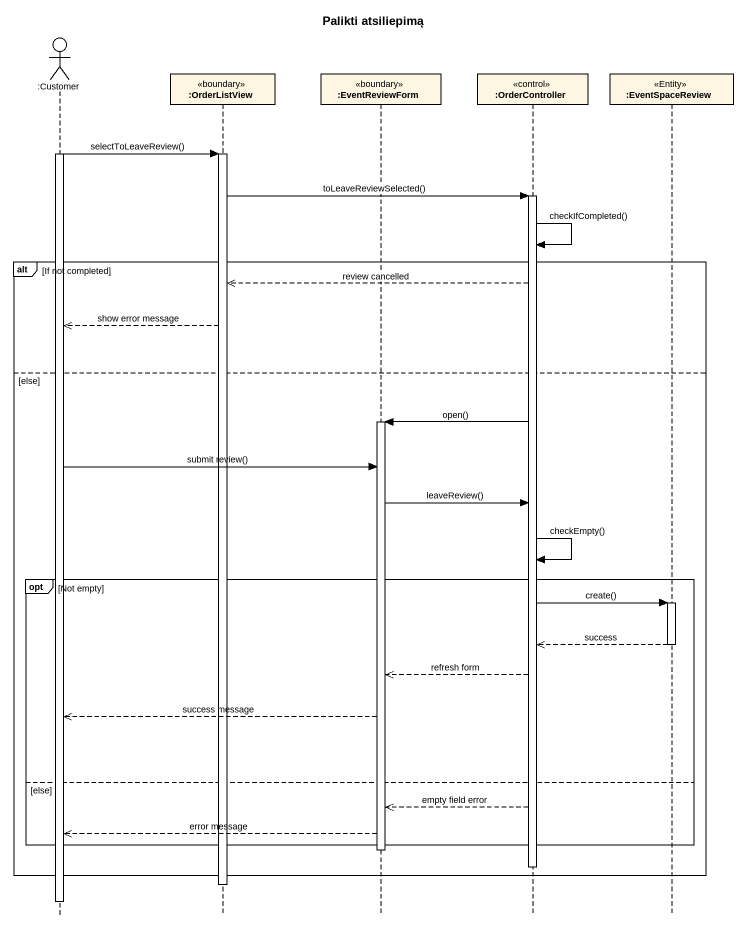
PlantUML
@startuml
title Palikti atsiliepimą
hide footbox
actor ":Customer" as Customer
participant ":OrderListView" as OrderListView <<boundary>>
participant ":EventReviewForm" as EventReviewForm <<boundary>>
participant ":OrderController" as OrderController <<control>>
participant ":EventSpaceReview" as EventSpaceReview <<Entity>>

activate Customer
Customer -> OrderListView : selectToLeaveReview()
activate OrderListView
OrderListView -> OrderController : toLeaveReviewSelected()
activate OrderController
OrderController -> OrderController : checkIfCompleted()
alt If not completed
  OrderController -->> OrderListView : review cancelled
  OrderListView -->> Customer : show error message
else else
  OrderController -> EventReviewForm : open()
  activate EventReviewForm
  Customer -> EventReviewForm : submit review()
  EventReviewForm -> OrderController : leaveReview()
  OrderController -> OrderController : checkEmpty()
  opt Not empty
    OrderController -> EventSpaceReview : create()
    activate EventSpaceReview
    EventSpaceReview -->> OrderController : success
    deactivate EventSpaceReview
    OrderController -->> EventReviewForm : refresh form
    EventReviewForm -->> Customer : success message
  else else
    OrderController -->> EventReviewForm : empty field error
    EventReviewForm -->> Customer : error message
  end
  deactivate EventReviewForm
  deactivate OrderController
end
deactivate OrderListView
deactivate Customer
@enduml
